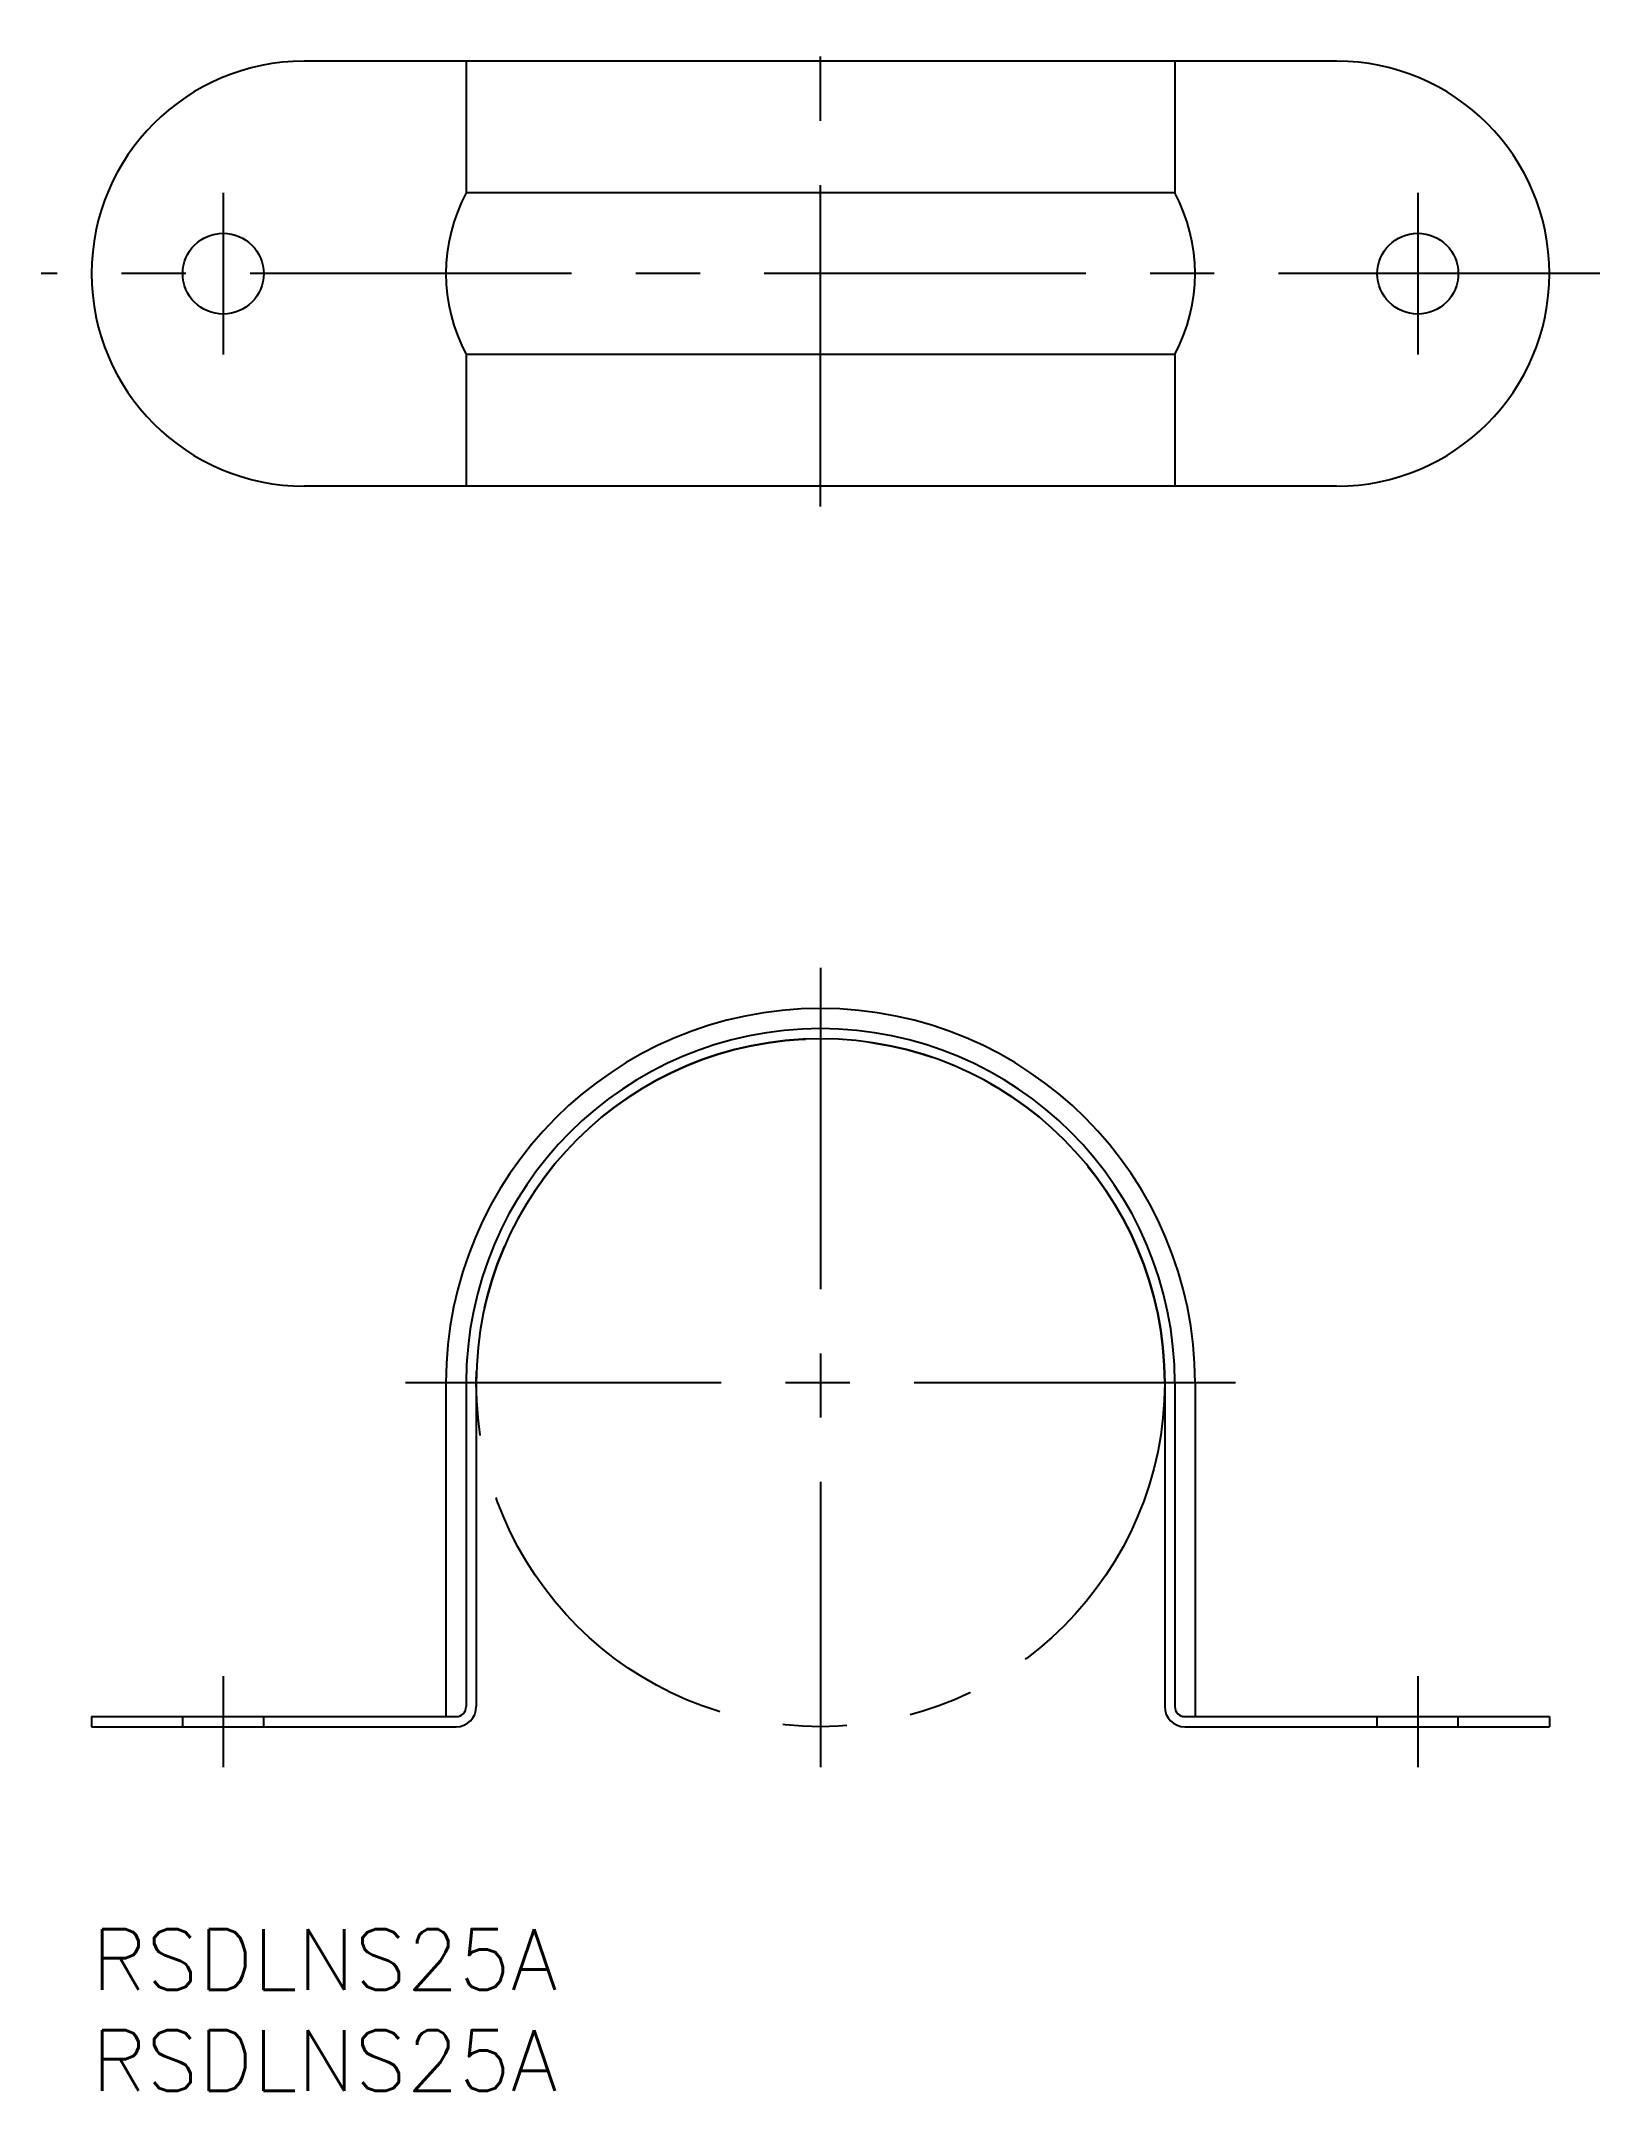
# Model space of a CAD drawing. Extents: x -3 to 74, y -8 to 93.
import ezdxf

# ---------------------------------------------------------------- set-up
doc = ezdxf.new("R2010")
doc.units = 0
doc.header["$LTSCALE"] = 0.5
for name, pattern in [('CENTER', [50.8, 31.75, -6.35, 6.35, -6.35]), ('DASHED', [19.05, 12.7, -6.35]), ('PHANTOM', [63.5, 31.75, -6.35, 6.35, -6.35, 6.35, -6.35])]:
    doc.linetypes.add(name, pattern=pattern)
for name, color, linetype in [('MSM_CENTER', 1, 'CENTER'), ('MSM_CONTINUOUS', 7, 'CONTINUOUS'), ('MSM_DASHED', 4, 'DASHED'), ('MSM_IMAGINARY', 6, 'PHANTOM'), ('MSM_PART_NUMBER', 7, 'CONTINUOUS')]:
    doc.layers.add(name, color=color, linetype=linetype)
doc.styles.get("Standard").update_dxf_attribs({"font": 'txt.shx', "height": 3, "bigfont": 'bigfont.shx'})

msp = doc.modelspace()

# ---------------------------------------------------------------- linework, layer by layer
at = {"layer": 'MSM_CENTER'}
for p, q in [((36, 70.31), (36, 93.31)), ((6.5, 85.81), (6.5, 77.81)), ((65.5, 85.81), (65.5, 77.81)), ((74.5, 81.81), (-2.5, 81.81)), ((36, 47.5), (36, 8)), ((56.5, 27), (15.5, 27)), ((6.5, 12.5), (6.5, 8)), ((65.5, 12.5), (65.5, 8))]:
    msp.add_line(p, q, dxfattribs=at)
at = {"layer": 'MSM_CONTINUOUS'}
for p, q in [((61.5, 92.31), (10.5, 92.31)), ((18.5, 92.31), (18.5, 85.81)), ((53.5, 92.31), (53.5, 85.81)), ((53.5, 85.81), (18.5, 85.81)), ((53.5, 77.81), (18.5, 77.81)), ((18.5, 77.81), (18.5, 71.31)), ((53.5, 77.81), (53.5, 71.31)), ((61.5, 71.31), (10.5, 71.31)), ((17.5, 27), (17.5, 10.5)), ((18.5, 27), (18.5, 11)), ((19, 27), (19, 11)), ((53, 27), (53, 11)), ((53.5, 27), (53.5, 11)), ((54.5, 27), (54.5, 10.5)), ((0, 10.5), (18, 10.5)), ((0, 10.5), (0, 10)), ((54, 10.5), (72, 10.5)), ((72, 10.5), (72, 10)), ((0, 10), (18, 10)), ((54, 10), (72, 10))]:
    msp.add_line(p, q, dxfattribs=at)
for centre in [(6.5, 81.81), (65.5, 81.81)]:
    msp.add_circle(centre, 2, dxfattribs=at)
for centre, radius, start, end in [((10.5, 81.81), 10.5, 90, 270), ((61.5, 81.81), 10.5, 270, 90), ((26, 81.81), 8.5, 151.9275, 208.0725), ((46, 81.81), 8.5, 331.9275, 28.0725), ((36, 27), 18.5, 0, 180), ((36, 27), 17.5, 0, 180), ((36, 27), 17, 0, 180), ((18, 11), 0.5, 270, 0), ((18, 11), 1, 270, 0), ((54, 11), 1, 180, 270), ((54, 11), 0.5, 180, 270)]:
    msp.add_arc(centre, radius, start, end, dxfattribs=at)
at = {"layer": 'MSM_DASHED'}
for p, q in [((4.5, 10), (4.5, 10.5)), ((8.5, 10), (8.5, 10.5)), ((63.5, 10), (63.5, 10.5)), ((67.5, 10), (67.5, 10.5))]:
    msp.add_line(p, q, dxfattribs=at)
at = {"layer": 'MSM_IMAGINARY'}
msp.add_circle((36, 27), 17, dxfattribs=at)

# ---------------------------------------------------------------- texts
at = {"layer": 'MSM_PART_NUMBER'}
for p in [(0, -3), (0, -8)]:
    msp.add_text('RSDLNS25A', height=3, dxfattribs=at).set_placement(p)

doc.saveas('drawing.dxf')
